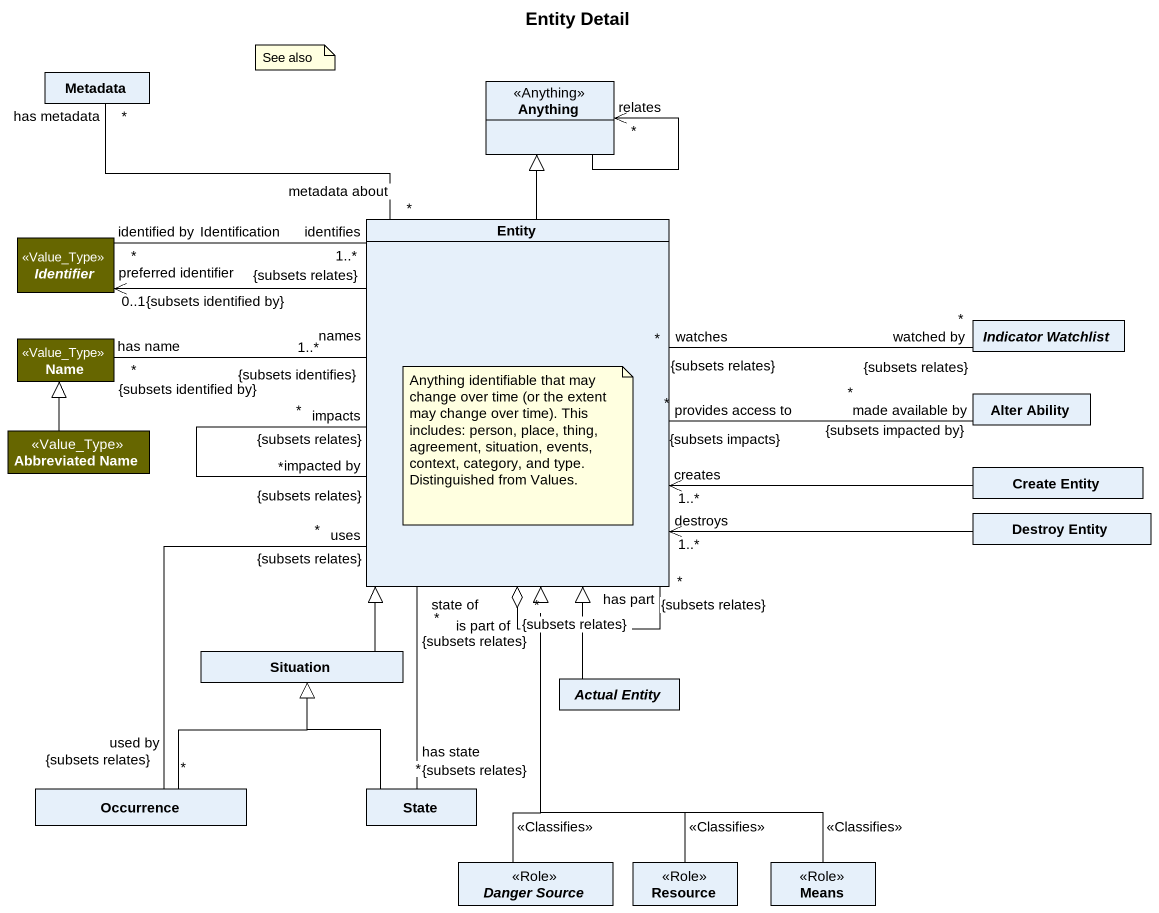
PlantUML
@startuml
title Entity Detail
hide circle
hide empty members
class Metadata
class Anything <<Anything>>
abstract class Identifier <<Value_Type>> #666600
class "Entity" as Entity_
class Name <<Value_Type>> #666600
abstract class "Indicator Watchlist" as Indicator_Watchlist
class "Abbreviated Name" as Abbreviated_Name <<Value_Type>> #666600
class "Alter Ability" as Alter_Ability
class "Create Entity" as Create_Entity
class "Destroy Entity" as Destroy_Entity
class Situation
abstract class "Actual Entity" as Actual_Entity
class Occurrence
class "State" as State_
abstract class "Danger Source" as Danger_Source <<Role>>
class Resource <<Role>>
class Means <<Role>>
Metadata "has metadata\n*" -- "metadata about\n*" Entity_
Anything --> "relates\n*" Anything
Identifier "identified by\n*" -right- "identifies\n1..*\n{subsets relates}" Entity_ : Identification
Entity_ -up-|> Anything
Entity_ -left-> "preferred identifier\n0..1\n{subsets identified by}" Identifier
Entity_ "is part of\n{subsets relates}\n*" o-- "has part\n{subsets relates}\n*" Entity_
Entity_ "impacted by\n{subsets relates}\n*" -- "{subsets relates}\n*\nimpacts" Entity_
Name "has name\n{subsets identified by}\n*" -right- "names\n1..*\n{subsets identifies}" Entity_
Indicator_Watchlist "watched by\n{subsets relates}\n*" -left- "watches\n{subsets relates}\n*" Entity_
Abbreviated_Name -up-|> Name
Alter_Ability "made available by\n{subsets impacted by}\n*" -left- "provides access to\n{subsets impacts}\n*" Entity_
Create_Entity -left-> "creates\n1..*" Entity_
Destroy_Entity -left-> "destroys\n1..*" Entity_
Situation -up-|> Entity_
Actual_Entity -up-|> Entity_
Occurrence "used by\n{subsets relates}\n*" -up- "uses\n{subsets relates}\n*" Entity_
Occurrence -up-|> Situation
State_ "has state\n{subsets relates}\n*" -up- "state of\n{subsets relates}\n*" Entity_
State_ -up-|> Situation
Danger_Source -up-|> Entity_ : <<Classifies>>
Resource -up-|> Entity_ : <<Classifies>>
Means -up-|> Entity_ : <<Classifies>>
note as N1
  See also
end note
note bottom of Entity_
  Anything identifiable that may change over time (or the extent may change over time). This includes: person, place, thing, agreement, situation, events, context, category, and type.
  Distinguished from Values.
end note
@enduml
